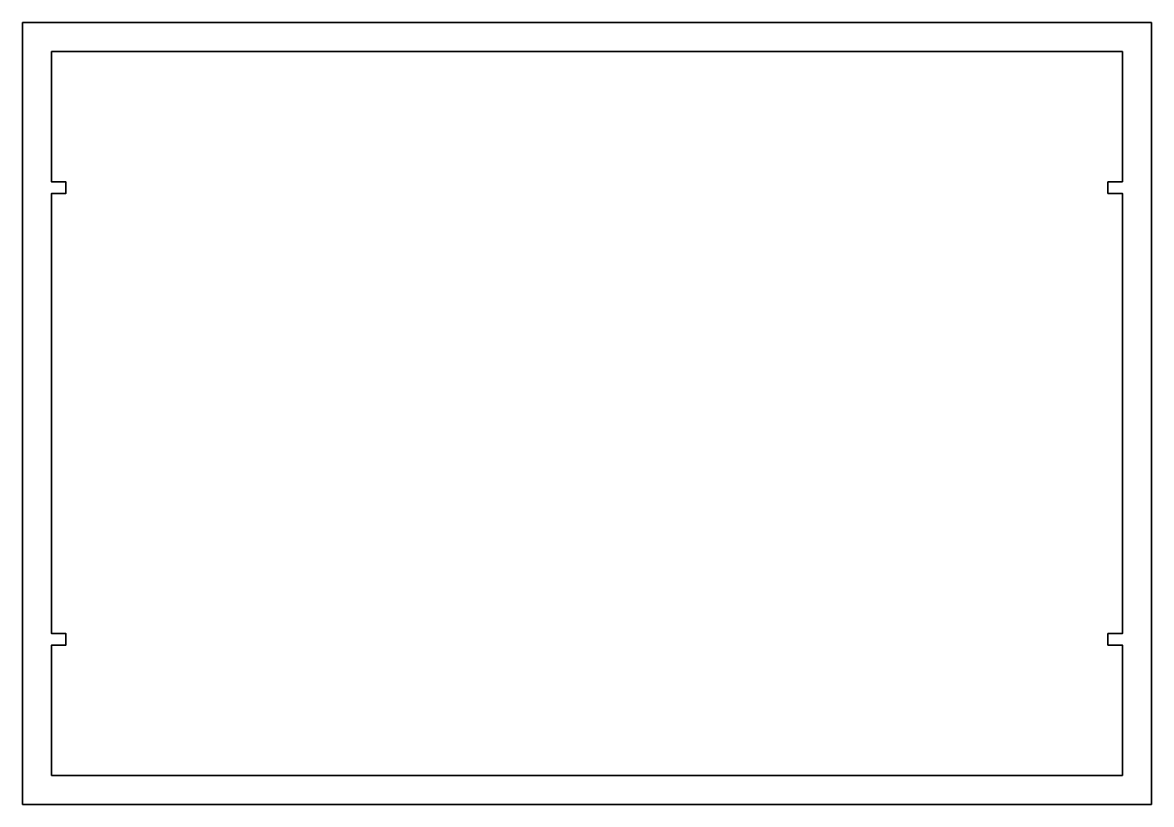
# Model space of a CAD drawing. Header units: millimetres. Extents: x -90 to 300, y 14 to 284.
import ezdxf

# ---------------------------------------------------------------- set-up
doc = ezdxf.new("R2010")
doc.units = ezdxf.units.MM
doc.header["$MEASUREMENT"] = 0
doc.layers.get('0').update_dxf_attribs({"lineweight": 0})
doc.layers.add('Safety', color=7, linetype='Continuous', lineweight=0)

msp = doc.modelspace()

# ---------------------------------------------------------------- linework, layer by layer
at = {"color": 250, "lineweight": 35, "true_color": 0x231f20}
msp.add_lwpolyline([(290.3, 228.7), (290.3, 273.7), (-79.7, 273.7), (-79.7, 228.69), (-74.7, 228.69), (-74.7, 224.69), (-79.7, 224.69), (-79.7, 72.7), (-74.7, 72.7), (-74.7, 68.7), (-79.7, 68.7), (-79.7, 23.7), (290.3, 23.7), (290.3, 68.7), (285.3, 68.7), (285.3, 72.7), (290.3, 72.7), (290.3, 224.7), (285.3, 224.7), (285.3, 228.7)], close=True, dxfattribs=at)
at = {"layer": 'Safety', "color": 18, "lineweight": 35, "true_color": 0x000000}
msp.add_lwpolyline([(300.3, 13.7), (-89.7, 13.7), (-89.7, 283.7), (300.3, 283.7)], close=True, dxfattribs=at)

doc.saveas('drawing.dxf')
